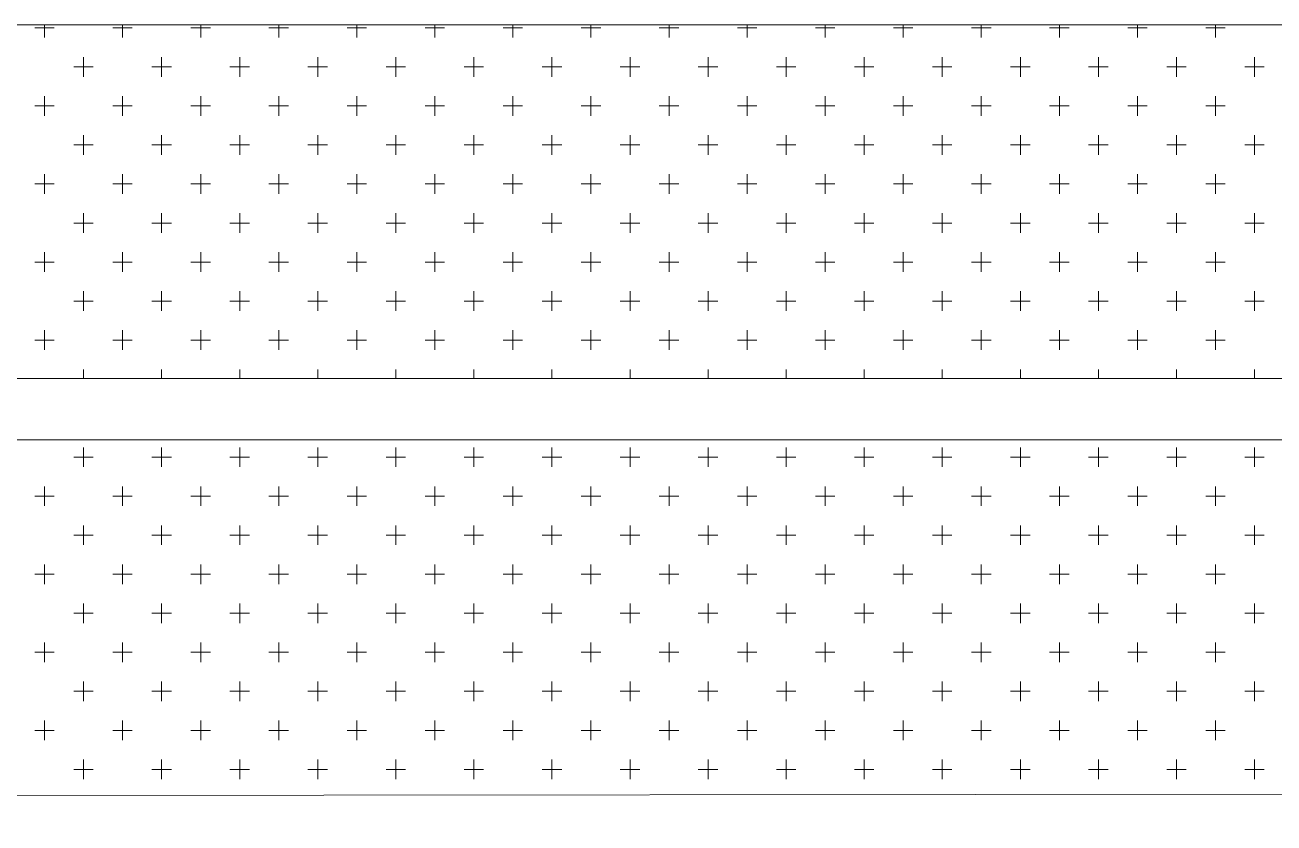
# Model space of a CAD drawing. Header units: millimetres. Extents: x -395 to 1008, y 9 to 692.
# Drawn here: x -330.712 to -328.68, y 26.772 to 28.071 of the extents above; entities that cross this region are included whole.
import ezdxf

# ---------------------------------------------------------------- set-up
doc = ezdxf.new("R2010")
doc.units = ezdxf.units.MM
doc.header["$LTSCALE"] = 0.1
doc.header["$MEASUREMENT"] = 0
doc.layers.add('.10 ultra fina', color=240, linetype='Continuous', lineweight=5)

# ---------------------------------------------------------------- blocks, each defined once
blk = doc.blocks.new('etwew')
at = {"layer": '.10 ultra fina', "color": 240, "lineweight": 5}
for p, q in [((356.4279, 88.1574), (382.885, 88.1574)), ((362.5035, 88.1527), (362.5352, 88.1527)), ((362.5194, 88.1368), (362.5194, 88.1574)), ((362.6305, 88.1527), (362.6622, 88.1527)), ((362.6464, 88.1368), (362.6464, 88.1574)), ((362.7575, 88.1527), (362.7892, 88.1527)), ((362.7734, 88.1368), (362.7734, 88.1574)), ((362.8845, 88.1527), (362.9162, 88.1527)), ((362.9004, 88.1368), (362.9004, 88.1574)), ((363.0115, 88.1527), (363.0432, 88.1527)), ((363.0274, 88.1368), (363.0274, 88.1574)), ((363.1385, 88.1527), (363.1702, 88.1527)), ((363.1544, 88.1368), (363.1544, 88.1574)), ((363.2655, 88.1527), (363.2972, 88.1527)), ((363.2814, 88.1368), (363.2814, 88.1574)), ((363.3925, 88.1527), (363.4242, 88.1527)), ((363.4084, 88.1368), (363.4084, 88.1574)), ((363.5195, 88.1527), (363.5512, 88.1527)), ((363.5354, 88.1368), (363.5354, 88.1574)), ((363.6465, 88.1527), (363.6782, 88.1527)), ((363.6624, 88.1368), (363.6624, 88.1574)), ((363.7735, 88.1527), (363.8052, 88.1527)), ((363.7894, 88.1368), (363.7894, 88.1574)), ((363.9005, 88.1527), (363.9322, 88.1527)), ((363.9164, 88.1368), (363.9164, 88.1574)), ((364.0275, 88.1527), (364.0592, 88.1527)), ((364.0434, 88.1368), (364.0434, 88.1574)), ((364.1545, 88.1527), (364.1862, 88.1527)), ((364.1704, 88.1368), (364.1704, 88.1574)), ((364.2815, 88.1527), (364.3132, 88.1527)), ((364.2974, 88.1368), (364.2974, 88.1574)), ((364.4085, 88.1527), (364.4402, 88.1527)), ((364.4244, 88.1368), (364.4244, 88.1574)), ((362.567, 88.0892), (362.5987, 88.0892)), ((362.5829, 88.0733), (362.5829, 88.1051)), ((362.694, 88.0892), (362.7257, 88.0892)), ((362.7099, 88.0733), (362.7099, 88.1051)), ((362.821, 88.0892), (362.8527, 88.0892)), ((362.8369, 88.0733), (362.8369, 88.1051)), ((362.948, 88.0892), (362.9797, 88.0892)), ((362.9639, 88.0733), (362.9639, 88.1051)), ((363.075, 88.0892), (363.1067, 88.0892)), ((363.0909, 88.0733), (363.0909, 88.1051)), ((363.202, 88.0892), (363.2337, 88.0892)), ((363.2179, 88.0733), (363.2179, 88.1051)), ((363.329, 88.0892), (363.3607, 88.0892)), ((363.3449, 88.0733), (363.3449, 88.1051)), ((363.456, 88.0892), (363.4877, 88.0892)), ((363.4719, 88.0733), (363.4719, 88.1051)), ((363.583, 88.0892), (363.6147, 88.0892)), ((363.5989, 88.0733), (363.5989, 88.1051)), ((363.71, 88.0892), (363.7417, 88.0892)), ((363.7259, 88.0733), (363.7259, 88.1051)), ((363.837, 88.0892), (363.8687, 88.0892)), ((363.8529, 88.0733), (363.8529, 88.1051)), ((363.964, 88.0892), (363.9957, 88.0892)), ((363.9799, 88.0733), (363.9799, 88.1051)), ((364.091, 88.0892), (364.1227, 88.0892)), ((364.1069, 88.0733), (364.1069, 88.1051)), ((364.218, 88.0892), (364.2497, 88.0892)), ((364.2339, 88.0733), (364.2339, 88.1051)), ((364.345, 88.0892), (364.3767, 88.0892)), ((364.3609, 88.0733), (364.3609, 88.1051)), ((364.472, 88.0892), (364.5037, 88.0892)), ((364.4879, 88.0733), (364.4879, 88.1051)), ((362.5194, 88.0098), (362.5194, 88.0416)), ((362.6464, 88.0098), (362.6464, 88.0416)), ((362.7734, 88.0098), (362.7734, 88.0416)), ((362.9004, 88.0098), (362.9004, 88.0416)), ((363.0274, 88.0098), (363.0274, 88.0416)), ((363.1544, 88.0098), (363.1544, 88.0416)), ((363.2814, 88.0098), (363.2814, 88.0416)), ((363.4084, 88.0098), (363.4084, 88.0416)), ((363.5354, 88.0098), (363.5354, 88.0416)), ((363.6624, 88.0098), (363.6624, 88.0416)), ((363.7894, 88.0098), (363.7894, 88.0416)), ((363.9164, 88.0098), (363.9164, 88.0416)), ((364.0434, 88.0098), (364.0434, 88.0416)), ((364.1704, 88.0098), (364.1704, 88.0416)), ((364.2974, 88.0098), (364.2974, 88.0416)), ((364.4244, 88.0098), (364.4244, 88.0416)), ((362.5035, 88.0257), (362.5352, 88.0257)), ((362.6305, 88.0257), (362.6622, 88.0257)), ((362.7575, 88.0257), (362.7892, 88.0257)), ((362.8845, 88.0257), (362.9162, 88.0257)), ((363.0115, 88.0257), (363.0432, 88.0257)), ((363.1385, 88.0257), (363.1702, 88.0257)), ((363.2655, 88.0257), (363.2972, 88.0257)), ((363.3925, 88.0257), (363.4242, 88.0257)), ((363.5195, 88.0257), (363.5512, 88.0257)), ((363.6465, 88.0257), (363.6782, 88.0257)), ((363.7735, 88.0257), (363.8052, 88.0257)), ((363.9005, 88.0257), (363.9322, 88.0257)), ((364.0275, 88.0257), (364.0592, 88.0257)), ((364.1545, 88.0257), (364.1862, 88.0257)), ((364.2815, 88.0257), (364.3132, 88.0257)), ((364.4085, 88.0257), (364.4402, 88.0257)), ((362.5829, 87.9463), (362.5829, 87.9781)), ((362.7099, 87.9463), (362.7099, 87.9781)), ((362.8369, 87.9463), (362.8369, 87.9781)), ((362.9639, 87.9463), (362.9639, 87.9781)), ((363.0909, 87.9463), (363.0909, 87.9781)), ((363.2179, 87.9463), (363.2179, 87.9781)), ((363.3449, 87.9463), (363.3449, 87.9781)), ((363.4719, 87.9463), (363.4719, 87.9781)), ((363.5989, 87.9463), (363.5989, 87.9781)), ((363.7259, 87.9463), (363.7259, 87.9781)), ((363.8529, 87.9463), (363.8529, 87.9781)), ((363.9799, 87.9463), (363.9799, 87.9781)), ((364.1069, 87.9463), (364.1069, 87.9781)), ((364.2339, 87.9463), (364.2339, 87.9781)), ((364.3609, 87.9463), (364.3609, 87.9781)), ((364.4879, 87.9463), (364.4879, 87.9781)), ((362.567, 87.9622), (362.5987, 87.9622)), ((362.694, 87.9622), (362.7257, 87.9622)), ((362.821, 87.9622), (362.8527, 87.9622)), ((362.948, 87.9622), (362.9797, 87.9622)), ((363.075, 87.9622), (363.1067, 87.9622)), ((363.202, 87.9622), (363.2337, 87.9622)), ((363.329, 87.9622), (363.3607, 87.9622)), ((363.456, 87.9622), (363.4877, 87.9622)), ((363.583, 87.9622), (363.6147, 87.9622)), ((363.71, 87.9622), (363.7417, 87.9622)), ((363.837, 87.9622), (363.8687, 87.9622)), ((363.964, 87.9622), (363.9957, 87.9622)), ((364.091, 87.9622), (364.1227, 87.9622)), ((364.218, 87.9622), (364.2497, 87.9622)), ((364.345, 87.9622), (364.3767, 87.9622)), ((364.472, 87.9622), (364.5037, 87.9622)), ((362.5194, 87.8828), (362.5194, 87.9146)), ((362.6464, 87.8828), (362.6464, 87.9146)), ((362.7734, 87.8828), (362.7734, 87.9146)), ((362.9004, 87.8828), (362.9004, 87.9146)), ((363.0274, 87.8828), (363.0274, 87.9146)), ((363.1544, 87.8828), (363.1544, 87.9146)), ((363.2814, 87.8828), (363.2814, 87.9146)), ((363.4084, 87.8828), (363.4084, 87.9146)), ((363.5354, 87.8828), (363.5354, 87.9146)), ((363.6624, 87.8828), (363.6624, 87.9146)), ((363.7894, 87.8828), (363.7894, 87.9146)), ((363.9164, 87.8828), (363.9164, 87.9146)), ((364.0434, 87.8828), (364.0434, 87.9146)), ((364.1704, 87.8828), (364.1704, 87.9146)), ((364.2974, 87.8828), (364.2974, 87.9146)), ((364.4244, 87.8828), (364.4244, 87.9146)), ((362.5035, 87.8987), (362.5352, 87.8987)), ((362.6305, 87.8987), (362.6622, 87.8987)), ((362.7575, 87.8987), (362.7892, 87.8987)), ((362.8845, 87.8987), (362.9162, 87.8987)), ((363.0115, 87.8987), (363.0432, 87.8987)), ((363.1385, 87.8987), (363.1702, 87.8987)), ((363.2655, 87.8987), (363.2972, 87.8987)), ((363.3925, 87.8987), (363.4242, 87.8987)), ((363.5195, 87.8987), (363.5512, 87.8987)), ((363.6465, 87.8987), (363.6782, 87.8987)), ((363.7735, 87.8987), (363.8052, 87.8987)), ((363.9005, 87.8987), (363.9322, 87.8987)), ((364.0275, 87.8987), (364.0592, 87.8987)), ((364.1545, 87.8987), (364.1862, 87.8987)), ((364.2815, 87.8987), (364.3132, 87.8987)), ((364.4085, 87.8987), (364.4402, 87.8987)), ((362.5829, 87.8193), (362.5829, 87.8511)), ((362.7099, 87.8193), (362.7099, 87.8511)), ((362.8369, 87.8193), (362.8369, 87.8511)), ((362.9639, 87.8193), (362.9639, 87.8511)), ((363.0909, 87.8193), (363.0909, 87.8511)), ((363.2179, 87.8193), (363.2179, 87.8511)), ((363.3449, 87.8193), (363.3449, 87.8511)), ((363.4719, 87.8193), (363.4719, 87.8511)), ((363.5989, 87.8193), (363.5989, 87.8511)), ((363.7259, 87.8193), (363.7259, 87.8511)), ((363.8529, 87.8193), (363.8529, 87.8511)), ((363.9799, 87.8193), (363.9799, 87.8511)), ((364.1069, 87.8193), (364.1069, 87.8511)), ((364.2339, 87.8193), (364.2339, 87.8511)), ((364.3609, 87.8193), (364.3609, 87.8511)), ((364.4879, 87.8193), (364.4879, 87.8511)), ((362.567, 87.8352), (362.5987, 87.8352)), ((362.694, 87.8352), (362.7257, 87.8352)), ((362.821, 87.8352), (362.8527, 87.8352)), ((362.948, 87.8352), (362.9797, 87.8352)), ((363.075, 87.8352), (363.1067, 87.8352)), ((363.202, 87.8352), (363.2337, 87.8352)), ((363.329, 87.8352), (363.3607, 87.8352)), ((363.456, 87.8352), (363.4877, 87.8352)), ((363.583, 87.8352), (363.6147, 87.8352)), ((363.71, 87.8352), (363.7417, 87.8352)), ((363.837, 87.8352), (363.8687, 87.8352)), ((363.964, 87.8352), (363.9957, 87.8352)), ((364.091, 87.8352), (364.1227, 87.8352)), ((364.218, 87.8352), (364.2497, 87.8352)), ((364.345, 87.8352), (364.3767, 87.8352)), ((364.472, 87.8352), (364.5037, 87.8352)), ((362.5194, 87.7558), (362.5194, 87.7876)), ((362.6464, 87.7558), (362.6464, 87.7876)), ((362.7734, 87.7558), (362.7734, 87.7876)), ((362.9004, 87.7558), (362.9004, 87.7876)), ((363.0274, 87.7558), (363.0274, 87.7876)), ((363.1544, 87.7558), (363.1544, 87.7876)), ((363.2814, 87.7558), (363.2814, 87.7876)), ((363.4084, 87.7558), (363.4084, 87.7876)), ((363.5354, 87.7558), (363.5354, 87.7876)), ((363.6624, 87.7558), (363.6624, 87.7876)), ((363.7894, 87.7558), (363.7894, 87.7876)), ((363.9164, 87.7558), (363.9164, 87.7876)), ((364.0434, 87.7558), (364.0434, 87.7876)), ((364.1704, 87.7558), (364.1704, 87.7876)), ((364.2974, 87.7558), (364.2974, 87.7876)), ((364.4244, 87.7558), (364.4244, 87.7876)), ((362.5035, 87.7717), (362.5352, 87.7717)), ((362.6305, 87.7717), (362.6622, 87.7717)), ((362.7575, 87.7717), (362.7892, 87.7717)), ((362.8845, 87.7717), (362.9162, 87.7717)), ((363.0115, 87.7717), (363.0432, 87.7717)), ((363.1385, 87.7717), (363.1702, 87.7717)), ((363.2655, 87.7717), (363.2972, 87.7717)), ((363.3925, 87.7717), (363.4242, 87.7717)), ((363.5195, 87.7717), (363.5512, 87.7717)), ((363.6465, 87.7717), (363.6782, 87.7717)), ((363.7735, 87.7717), (363.8052, 87.7717)), ((363.9005, 87.7717), (363.9322, 87.7717)), ((364.0275, 87.7717), (364.0592, 87.7717)), ((364.1545, 87.7717), (364.1862, 87.7717)), ((364.2815, 87.7717), (364.3132, 87.7717)), ((364.4085, 87.7717), (364.4402, 87.7717)), ((362.5829, 87.6923), (362.5829, 87.7241)), ((362.7099, 87.6923), (362.7099, 87.7241)), ((362.8369, 87.6923), (362.8369, 87.7241)), ((362.9639, 87.6923), (362.9639, 87.7241)), ((363.0909, 87.6923), (363.0909, 87.7241)), ((363.2179, 87.6923), (363.2179, 87.7241)), ((363.3449, 87.6923), (363.3449, 87.7241)), ((363.4719, 87.6923), (363.4719, 87.7241)), ((363.5989, 87.6923), (363.5989, 87.7241)), ((363.7259, 87.6923), (363.7259, 87.7241)), ((363.8529, 87.6923), (363.8529, 87.7241)), ((363.9799, 87.6923), (363.9799, 87.7241)), ((364.1069, 87.6923), (364.1069, 87.7241)), ((364.2339, 87.6923), (364.2339, 87.7241)), ((364.3609, 87.6923), (364.3609, 87.7241)), ((364.4879, 87.6923), (364.4879, 87.7241)), ((362.567, 87.7082), (362.5987, 87.7082)), ((362.694, 87.7082), (362.7257, 87.7082)), ((362.821, 87.7082), (362.8527, 87.7082)), ((362.948, 87.7082), (362.9797, 87.7082)), ((363.075, 87.7082), (363.1067, 87.7082)), ((363.202, 87.7082), (363.2337, 87.7082)), ((363.329, 87.7082), (363.3607, 87.7082)), ((363.456, 87.7082), (363.4877, 87.7082)), ((363.583, 87.7082), (363.6147, 87.7082)), ((363.71, 87.7082), (363.7417, 87.7082)), ((363.837, 87.7082), (363.8687, 87.7082)), ((363.964, 87.7082), (363.9957, 87.7082)), ((364.091, 87.7082), (364.1227, 87.7082)), ((364.218, 87.7082), (364.2497, 87.7082)), ((364.345, 87.7082), (364.3767, 87.7082)), ((364.472, 87.7082), (364.5037, 87.7082)), ((362.5194, 87.6288), (362.5194, 87.6606)), ((362.6464, 87.6288), (362.6464, 87.6606)), ((362.7734, 87.6288), (362.7734, 87.6606)), ((362.9004, 87.6288), (362.9004, 87.6606)), ((363.0274, 87.6288), (363.0274, 87.6606)), ((363.1544, 87.6288), (363.1544, 87.6606)), ((363.2814, 87.6288), (363.2814, 87.6606)), ((363.4084, 87.6288), (363.4084, 87.6606)), ((363.5354, 87.6288), (363.5354, 87.6606)), ((363.6624, 87.6288), (363.6624, 87.6606)), ((363.7894, 87.6288), (363.7894, 87.6606)), ((363.9164, 87.6288), (363.9164, 87.6606)), ((364.0434, 87.6288), (364.0434, 87.6606)), ((364.1704, 87.6288), (364.1704, 87.6606)), ((364.2974, 87.6288), (364.2974, 87.6606)), ((364.4244, 87.6288), (364.4244, 87.6606)), ((362.5035, 87.6447), (362.5352, 87.6447)), ((362.6305, 87.6447), (362.6622, 87.6447)), ((362.7575, 87.6447), (362.7892, 87.6447)), ((362.8845, 87.6447), (362.9162, 87.6447)), ((363.0115, 87.6447), (363.0432, 87.6447)), ((363.1385, 87.6447), (363.1702, 87.6447)), ((363.2655, 87.6447), (363.2972, 87.6447)), ((363.3925, 87.6447), (363.4242, 87.6447)), ((363.5195, 87.6447), (363.5512, 87.6447)), ((363.6465, 87.6447), (363.6782, 87.6447)), ((363.7735, 87.6447), (363.8052, 87.6447)), ((363.9005, 87.6447), (363.9322, 87.6447)), ((364.0275, 87.6447), (364.0592, 87.6447)), ((364.1545, 87.6447), (364.1862, 87.6447)), ((364.2815, 87.6447), (364.3132, 87.6447)), ((364.4085, 87.6447), (364.4402, 87.6447)), ((356.4279, 87.5823), (389.4639, 87.5823)), ((362.5829, 87.5823), (362.5829, 87.5971)), ((362.7099, 87.5823), (362.7099, 87.5971)), ((362.8369, 87.5823), (362.8369, 87.5971)), ((362.9639, 87.5823), (362.9639, 87.5971)), ((363.0909, 87.5823), (363.0909, 87.5971)), ((363.2179, 87.5823), (363.2179, 87.5971)), ((363.3449, 87.5823), (363.3449, 87.5971)), ((363.4719, 87.5823), (363.4719, 87.5971)), ((363.5989, 87.5823), (363.5989, 87.5971)), ((363.7259, 87.5823), (363.7259, 87.5971)), ((363.8529, 87.5823), (363.8529, 87.5971)), ((363.9799, 87.5823), (363.9799, 87.5971)), ((364.1069, 87.5823), (364.1069, 87.5971)), ((364.2339, 87.5823), (364.2339, 87.5971)), ((364.3609, 87.5823), (364.3609, 87.5971)), ((364.4879, 87.5823), (364.4879, 87.5971)), ((356.4279, 87.4823), (389.518, 87.4823)), ((362.5829, 87.4383), (362.5829, 87.4701)), ((362.7099, 87.4383), (362.7099, 87.4701)), ((362.8369, 87.4383), (362.8369, 87.4701)), ((362.9639, 87.4383), (362.9639, 87.4701)), ((363.0909, 87.4383), (363.0909, 87.4701)), ((363.2179, 87.4383), (363.2179, 87.4701)), ((363.3449, 87.4383), (363.3449, 87.4701)), ((363.4719, 87.4383), (363.4719, 87.4701)), ((363.5989, 87.4383), (363.5989, 87.4701)), ((363.7259, 87.4383), (363.7259, 87.4701)), ((363.8529, 87.4383), (363.8529, 87.4701)), ((363.9799, 87.4383), (363.9799, 87.4701)), ((364.1069, 87.4383), (364.1069, 87.4701)), ((364.2339, 87.4383), (364.2339, 87.4701)), ((364.3609, 87.4383), (364.3609, 87.4701)), ((364.4879, 87.4383), (364.4879, 87.4701)), ((362.567, 87.4542), (362.5987, 87.4542)), ((362.694, 87.4542), (362.7257, 87.4542)), ((362.821, 87.4542), (362.8527, 87.4542)), ((362.948, 87.4542), (362.9797, 87.4542)), ((363.075, 87.4542), (363.1067, 87.4542)), ((363.202, 87.4542), (363.2337, 87.4542)), ((363.329, 87.4542), (363.3607, 87.4542)), ((363.456, 87.4542), (363.4877, 87.4542)), ((363.583, 87.4542), (363.6147, 87.4542)), ((363.71, 87.4542), (363.7417, 87.4542)), ((363.837, 87.4542), (363.8687, 87.4542)), ((363.964, 87.4542), (363.9957, 87.4542)), ((364.091, 87.4542), (364.1227, 87.4542)), ((364.218, 87.4542), (364.2497, 87.4542)), ((364.345, 87.4542), (364.3767, 87.4542)), ((364.472, 87.4542), (364.5037, 87.4542)), ((362.5194, 87.3748), (362.5194, 87.4066)), ((362.6464, 87.3748), (362.6464, 87.4066)), ((362.7734, 87.3748), (362.7734, 87.4066)), ((362.9004, 87.3748), (362.9004, 87.4066)), ((363.0274, 87.3748), (363.0274, 87.4066)), ((363.1544, 87.3748), (363.1544, 87.4066)), ((363.2814, 87.3748), (363.2814, 87.4066)), ((363.4084, 87.3748), (363.4084, 87.4066)), ((363.5354, 87.3748), (363.5354, 87.4066)), ((363.6624, 87.3748), (363.6624, 87.4066)), ((363.7894, 87.3748), (363.7894, 87.4066)), ((363.9164, 87.3748), (363.9164, 87.4066)), ((364.0434, 87.3748), (364.0434, 87.4066)), ((364.1704, 87.3748), (364.1704, 87.4066)), ((364.2974, 87.3748), (364.2974, 87.4066)), ((364.4244, 87.3748), (364.4244, 87.4066)), ((362.5035, 87.3907), (362.5352, 87.3907)), ((362.6305, 87.3907), (362.6622, 87.3907)), ((362.7575, 87.3907), (362.7892, 87.3907)), ((362.8845, 87.3907), (362.9162, 87.3907)), ((363.0115, 87.3907), (363.0432, 87.3907)), ((363.1385, 87.3907), (363.1702, 87.3907)), ((363.2655, 87.3907), (363.2972, 87.3907)), ((363.3925, 87.3907), (363.4242, 87.3907)), ((363.5195, 87.3907), (363.5512, 87.3907)), ((363.6465, 87.3907), (363.6782, 87.3907)), ((363.7735, 87.3907), (363.8052, 87.3907)), ((363.9005, 87.3907), (363.9322, 87.3907)), ((364.0275, 87.3907), (364.0592, 87.3907)), ((364.1545, 87.3907), (364.1862, 87.3907)), ((364.2815, 87.3907), (364.3132, 87.3907)), ((364.4085, 87.3907), (364.4402, 87.3907)), ((362.5829, 87.3113), (362.5829, 87.3431)), ((362.7099, 87.3113), (362.7099, 87.3431)), ((362.8369, 87.3113), (362.8369, 87.3431)), ((362.9639, 87.3113), (362.9639, 87.3431)), ((363.0909, 87.3113), (363.0909, 87.3431)), ((363.2179, 87.3113), (363.2179, 87.3431)), ((363.3449, 87.3113), (363.3449, 87.3431)), ((363.4719, 87.3113), (363.4719, 87.3431)), ((363.5989, 87.3113), (363.5989, 87.3431)), ((363.7259, 87.3113), (363.7259, 87.3431)), ((363.8529, 87.3113), (363.8529, 87.3431)), ((363.9799, 87.3113), (363.9799, 87.3431)), ((364.1069, 87.3113), (364.1069, 87.3431)), ((364.2339, 87.3113), (364.2339, 87.3431)), ((364.3609, 87.3113), (364.3609, 87.3431)), ((364.4879, 87.3113), (364.4879, 87.3431)), ((362.567, 87.3272), (362.5987, 87.3272)), ((362.694, 87.3272), (362.7257, 87.3272)), ((362.821, 87.3272), (362.8527, 87.3272)), ((362.948, 87.3272), (362.9797, 87.3272)), ((363.075, 87.3272), (363.1067, 87.3272)), ((363.202, 87.3272), (363.2337, 87.3272)), ((363.329, 87.3272), (363.3607, 87.3272)), ((363.456, 87.3272), (363.4877, 87.3272)), ((363.583, 87.3272), (363.6147, 87.3272)), ((363.71, 87.3272), (363.7417, 87.3272)), ((363.837, 87.3272), (363.8687, 87.3272)), ((363.964, 87.3272), (363.9957, 87.3272)), ((364.091, 87.3272), (364.1227, 87.3272)), ((364.218, 87.3272), (364.2497, 87.3272)), ((364.345, 87.3272), (364.3767, 87.3272)), ((364.472, 87.3272), (364.5037, 87.3272)), ((362.5194, 87.2478), (362.5194, 87.2796)), ((362.6464, 87.2478), (362.6464, 87.2796)), ((362.7734, 87.2478), (362.7734, 87.2796)), ((362.9004, 87.2478), (362.9004, 87.2796)), ((363.0274, 87.2478), (363.0274, 87.2796)), ((363.1544, 87.2478), (363.1544, 87.2796)), ((363.2814, 87.2478), (363.2814, 87.2796)), ((363.4084, 87.2478), (363.4084, 87.2796)), ((363.5354, 87.2478), (363.5354, 87.2796)), ((363.6624, 87.2478), (363.6624, 87.2796)), ((363.7894, 87.2478), (363.7894, 87.2796)), ((363.9164, 87.2478), (363.9164, 87.2796)), ((364.0434, 87.2478), (364.0434, 87.2796)), ((364.1704, 87.2478), (364.1704, 87.2796)), ((364.2974, 87.2478), (364.2974, 87.2796)), ((364.4244, 87.2478), (364.4244, 87.2796)), ((362.5035, 87.2637), (362.5352, 87.2637)), ((362.6305, 87.2637), (362.6622, 87.2637)), ((362.7575, 87.2637), (362.7892, 87.2637)), ((362.8845, 87.2637), (362.9162, 87.2637)), ((363.0115, 87.2637), (363.0432, 87.2637)), ((363.1385, 87.2637), (363.1702, 87.2637)), ((363.2655, 87.2637), (363.2972, 87.2637)), ((363.3925, 87.2637), (363.4242, 87.2637)), ((363.5195, 87.2637), (363.5512, 87.2637)), ((363.6465, 87.2637), (363.6782, 87.2637)), ((363.7735, 87.2637), (363.8052, 87.2637)), ((363.9005, 87.2637), (363.9322, 87.2637)), ((364.0275, 87.2637), (364.0592, 87.2637)), ((364.1545, 87.2637), (364.1862, 87.2637)), ((364.2815, 87.2637), (364.3132, 87.2637)), ((364.4085, 87.2637), (364.4402, 87.2637)), ((362.5829, 87.1843), (362.5829, 87.2161)), ((362.7099, 87.1843), (362.7099, 87.2161)), ((362.8369, 87.1843), (362.8369, 87.2161)), ((362.9639, 87.1843), (362.9639, 87.2161)), ((363.0909, 87.1843), (363.0909, 87.2161)), ((363.2179, 87.1843), (363.2179, 87.2161)), ((363.3449, 87.1843), (363.3449, 87.2161)), ((363.4719, 87.1843), (363.4719, 87.2161)), ((363.5989, 87.1843), (363.5989, 87.2161)), ((363.7259, 87.1843), (363.7259, 87.2161)), ((363.8529, 87.1843), (363.8529, 87.2161)), ((363.9799, 87.1843), (363.9799, 87.2161)), ((364.1069, 87.1843), (364.1069, 87.2161)), ((364.2339, 87.1843), (364.2339, 87.2161)), ((364.3609, 87.1843), (364.3609, 87.2161)), ((364.4879, 87.1843), (364.4879, 87.2161)), ((362.567, 87.2002), (362.5987, 87.2002)), ((362.694, 87.2002), (362.7257, 87.2002)), ((362.821, 87.2002), (362.8527, 87.2002)), ((362.948, 87.2002), (362.9797, 87.2002)), ((363.075, 87.2002), (363.1067, 87.2002)), ((363.202, 87.2002), (363.2337, 87.2002)), ((363.329, 87.2002), (363.3607, 87.2002)), ((363.456, 87.2002), (363.4877, 87.2002)), ((363.583, 87.2002), (363.6147, 87.2002)), ((363.71, 87.2002), (363.7417, 87.2002)), ((363.837, 87.2002), (363.8687, 87.2002)), ((363.964, 87.2002), (363.9957, 87.2002)), ((364.091, 87.2002), (364.1227, 87.2002)), ((364.218, 87.2002), (364.2497, 87.2002)), ((364.345, 87.2002), (364.3767, 87.2002)), ((364.472, 87.2002), (364.5037, 87.2002)), ((362.5194, 87.1208), (362.5194, 87.1526)), ((362.6464, 87.1208), (362.6464, 87.1526)), ((362.7734, 87.1208), (362.7734, 87.1526)), ((362.9004, 87.1208), (362.9004, 87.1526)), ((363.0274, 87.1208), (363.0274, 87.1526)), ((363.1544, 87.1208), (363.1544, 87.1526)), ((363.2814, 87.1208), (363.2814, 87.1526)), ((363.4084, 87.1208), (363.4084, 87.1526)), ((363.5354, 87.1208), (363.5354, 87.1526)), ((363.6624, 87.1208), (363.6624, 87.1526)), ((363.7894, 87.1208), (363.7894, 87.1526)), ((363.9164, 87.1208), (363.9164, 87.1526)), ((364.0434, 87.1208), (364.0434, 87.1526)), ((364.1704, 87.1208), (364.1704, 87.1526)), ((364.2974, 87.1208), (364.2974, 87.1526)), ((364.4244, 87.1208), (364.4244, 87.1526)), ((362.5035, 87.1367), (362.5352, 87.1367)), ((362.6305, 87.1367), (362.6622, 87.1367)), ((362.7575, 87.1367), (362.7892, 87.1367)), ((362.8845, 87.1367), (362.9162, 87.1367)), ((363.0115, 87.1367), (363.0432, 87.1367)), ((363.1385, 87.1367), (363.1702, 87.1367)), ((363.2655, 87.1367), (363.2972, 87.1367)), ((363.3925, 87.1367), (363.4242, 87.1367)), ((363.5195, 87.1367), (363.5512, 87.1367)), ((363.6465, 87.1367), (363.6782, 87.1367)), ((363.7735, 87.1367), (363.8052, 87.1367)), ((363.9005, 87.1367), (363.9322, 87.1367)), ((364.0275, 87.1367), (364.0592, 87.1367)), ((364.1545, 87.1367), (364.1862, 87.1367)), ((364.2815, 87.1367), (364.3132, 87.1367)), ((364.4085, 87.1367), (364.4402, 87.1367)), ((362.567, 87.0732), (362.5987, 87.0732)), ((362.5829, 87.0573), (362.5829, 87.0891)), ((362.694, 87.0732), (362.7257, 87.0732)), ((362.7099, 87.0573), (362.7099, 87.0891)), ((362.821, 87.0732), (362.8527, 87.0732)), ((362.8369, 87.0573), (362.8369, 87.0891)), ((362.948, 87.0732), (362.9797, 87.0732)), ((362.9639, 87.0573), (362.9639, 87.0891)), ((363.075, 87.0732), (363.1067, 87.0732)), ((363.0909, 87.0573), (363.0909, 87.0891)), ((363.202, 87.0732), (363.2337, 87.0732)), ((363.2179, 87.0573), (363.2179, 87.0891)), ((363.329, 87.0732), (363.3607, 87.0732)), ((363.3449, 87.0573), (363.3449, 87.0891)), ((363.456, 87.0732), (363.4877, 87.0732)), ((363.4719, 87.0573), (363.4719, 87.0891)), ((363.583, 87.0732), (363.6147, 87.0732)), ((363.5989, 87.0573), (363.5989, 87.0891)), ((363.71, 87.0732), (363.7417, 87.0732)), ((363.7259, 87.0573), (363.7259, 87.0891)), ((363.837, 87.0732), (363.8687, 87.0732)), ((363.8529, 87.0573), (363.8529, 87.0891)), ((363.964, 87.0732), (363.9957, 87.0732)), ((363.9799, 87.0573), (363.9799, 87.0891)), ((364.091, 87.0732), (364.1227, 87.0732)), ((364.1069, 87.0573), (364.1069, 87.0891)), ((364.218, 87.0732), (364.2497, 87.0732)), ((364.2339, 87.0573), (364.2339, 87.0891)), ((364.345, 87.0732), (364.3767, 87.0732)), ((364.3609, 87.0573), (364.3609, 87.0891)), ((364.472, 87.0732), (364.5037, 87.0732)), ((364.4879, 87.0573), (364.4879, 87.0891)), ((362.5194, 86.9938), (362.5194, 87.0256)), ((362.6464, 86.9938), (362.6464, 87.0256)), ((362.7734, 86.9938), (362.7734, 87.0256)), ((362.9004, 86.9938), (362.9004, 87.0256)), ((363.0274, 86.9938), (363.0274, 87.0256)), ((363.1544, 86.9938), (363.1544, 87.0256)), ((363.2814, 86.9938), (363.2814, 87.0256)), ((363.4084, 86.9938), (363.4084, 87.0256)), ((363.5354, 86.9938), (363.5354, 87.0256)), ((363.6624, 86.9938), (363.6624, 87.0256)), ((363.7894, 86.9938), (363.7894, 87.0256)), ((363.9164, 86.9938), (363.9164, 87.0256)), ((364.0434, 86.9938), (364.0434, 87.0256)), ((364.1704, 86.9938), (364.1704, 87.0256)), ((364.2974, 86.9938), (364.2974, 87.0256)), ((364.4244, 86.9938), (364.4244, 87.0256)), ((362.5035, 87.0097), (362.5352, 87.0097)), ((362.6305, 87.0097), (362.6622, 87.0097)), ((362.7575, 87.0097), (362.7892, 87.0097)), ((362.8845, 87.0097), (362.9162, 87.0097)), ((363.0115, 87.0097), (363.0432, 87.0097)), ((363.1385, 87.0097), (363.1702, 87.0097)), ((363.2655, 87.0097), (363.2972, 87.0097)), ((363.3925, 87.0097), (363.4242, 87.0097)), ((363.5195, 87.0097), (363.5512, 87.0097)), ((363.6465, 87.0097), (363.6782, 87.0097)), ((363.7735, 87.0097), (363.8052, 87.0097)), ((363.9005, 87.0097), (363.9322, 87.0097)), ((364.0275, 87.0097), (364.0592, 87.0097)), ((364.1545, 87.0097), (364.1862, 87.0097)), ((364.2815, 87.0097), (364.3132, 87.0097)), ((364.4085, 87.0097), (364.4402, 87.0097)), ((362.5829, 86.9303), (362.5829, 86.9621)), ((362.7099, 86.9303), (362.7099, 86.9621)), ((362.8369, 86.9303), (362.8369, 86.9621)), ((362.9639, 86.9303), (362.9639, 86.9621)), ((363.0909, 86.9303), (363.0909, 86.9621)), ((363.2179, 86.9303), (363.2179, 86.9621)), ((363.3449, 86.9303), (363.3449, 86.9621)), ((363.4719, 86.9303), (363.4719, 86.9621)), ((363.5989, 86.9303), (363.5989, 86.9621)), ((363.7259, 86.9303), (363.7259, 86.9621)), ((363.8529, 86.9303), (363.8529, 86.9621)), ((363.9799, 86.9303), (363.9799, 86.9621)), ((364.1069, 86.9303), (364.1069, 86.9621)), ((364.2339, 86.9303), (364.2339, 86.9621)), ((364.3609, 86.9303), (364.3609, 86.9621)), ((364.4879, 86.9303), (364.4879, 86.9621)), ((317.5781, 86.8589), (394.5752, 86.9355)), ((362.567, 86.9462), (362.5987, 86.9462)), ((362.694, 86.9462), (362.7257, 86.9462)), ((362.821, 86.9462), (362.8527, 86.9462)), ((362.948, 86.9462), (362.9797, 86.9462)), ((363.075, 86.9462), (363.1067, 86.9462)), ((363.202, 86.9462), (363.2337, 86.9462)), ((363.329, 86.9462), (363.3607, 86.9462)), ((363.456, 86.9462), (363.4877, 86.9462)), ((363.583, 86.9462), (363.6147, 86.9462)), ((363.71, 86.9462), (363.7417, 86.9462)), ((363.837, 86.9462), (363.8687, 86.9462)), ((363.964, 86.9462), (363.9957, 86.9462)), ((364.091, 86.9462), (364.1227, 86.9462)), ((364.218, 86.9462), (364.2497, 86.9462)), ((364.345, 86.9462), (364.3767, 86.9462)), ((364.472, 86.9462), (364.5037, 86.9462))]:
    blk.add_line(p, q, dxfattribs=at)

msp = doc.modelspace()

# ---------------------------------------------------------------- block references
at = {"layer": '.10 ultra fina', "color": 240, "lineweight": 5}
msp.add_blockref('etwew', (-693.1998, -60.0867), dxfattribs=at)

doc.saveas('drawing.dxf')
